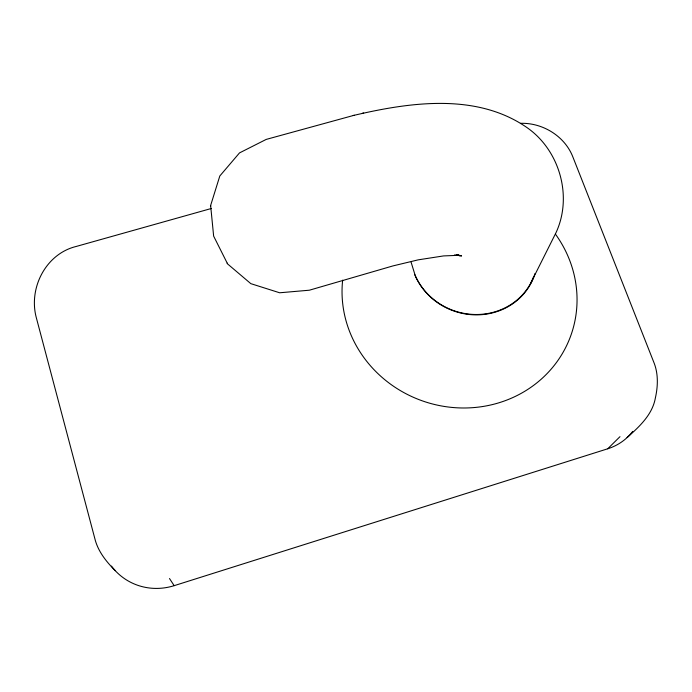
<?xml version="1.0" encoding="UTF-8"?>
<svg xmlns="http://www.w3.org/2000/svg" width="692" height="692" viewBox="0 0 692 692"><rect width="100%" height="100%" fill="white"/><g stroke="black" fill="none" stroke-linecap="round" stroke-linejoin="round"><path stroke-width="1.04" d="M354.243 115.261L266.23 139.403L239.501 152.906L219.814 175.984L210.627 205.498L213.646 236.128L227.607 263.946L250.824 283.651L279.654 292.777L309.359 290.207L392.935 265.918L418.219 259.846L443.563 255.919L457.966 255.348L454.289 255.218L461.287 255.677L456.486 254.915M530.496 283.573L555.979 232.754C572.889 196.372 559.612 150.026 526.69 127.38C476.079 92.486 409.413 102.321 353.24 115.512M111.447 566.091A59.01 56.934 -43.5 0 0 174.168 585.666L607.723 448.788L619.98 436.669M627.09 437.586C639.174 426.826 652.435 414.742 655.376 397.943C658.049 386.05 658.438 373.282 653.646 361.847L572.829 156.859C564.733 136.065 542.485 122.553 520.419 123.332M211.32 208.491L76.267 246.438C45.802 253.791 28.381 288.088 36.287 317.576L94.83 538.566C97.892 551.247 106.265 561.679 115.305 570.71M362.366 113.306L363.62 112.995M457.369 255.088L459.142 255.426M457.178 254.915L461.555 256.057M457.637 255.054L459.626 255.729L457.542 255.002M169.497 578.521L174.168 585.666M535.011 273.513A64.001 59.823 18.4 0 1 477.817 314.86A64.001 59.823 18.4 0 1 415.347 275.978L411.1 262.182M227.158 263.133L227.4 263.591M210.627 205.498L210.679 206.034M632.704 431.427A56.242 52.748 36 0 1 607.723 448.788M555.546 234.277A118.22 111.568 19.3 0 1 489.313 405.287A118.22 111.568 19.3 0 1 342.652 280.148M533.653 276.713A64.001 59.815 18.4 0 1 475.179 314.497A64.001 59.815 18.4 0 1 414.837 274.715"/></g></svg>
